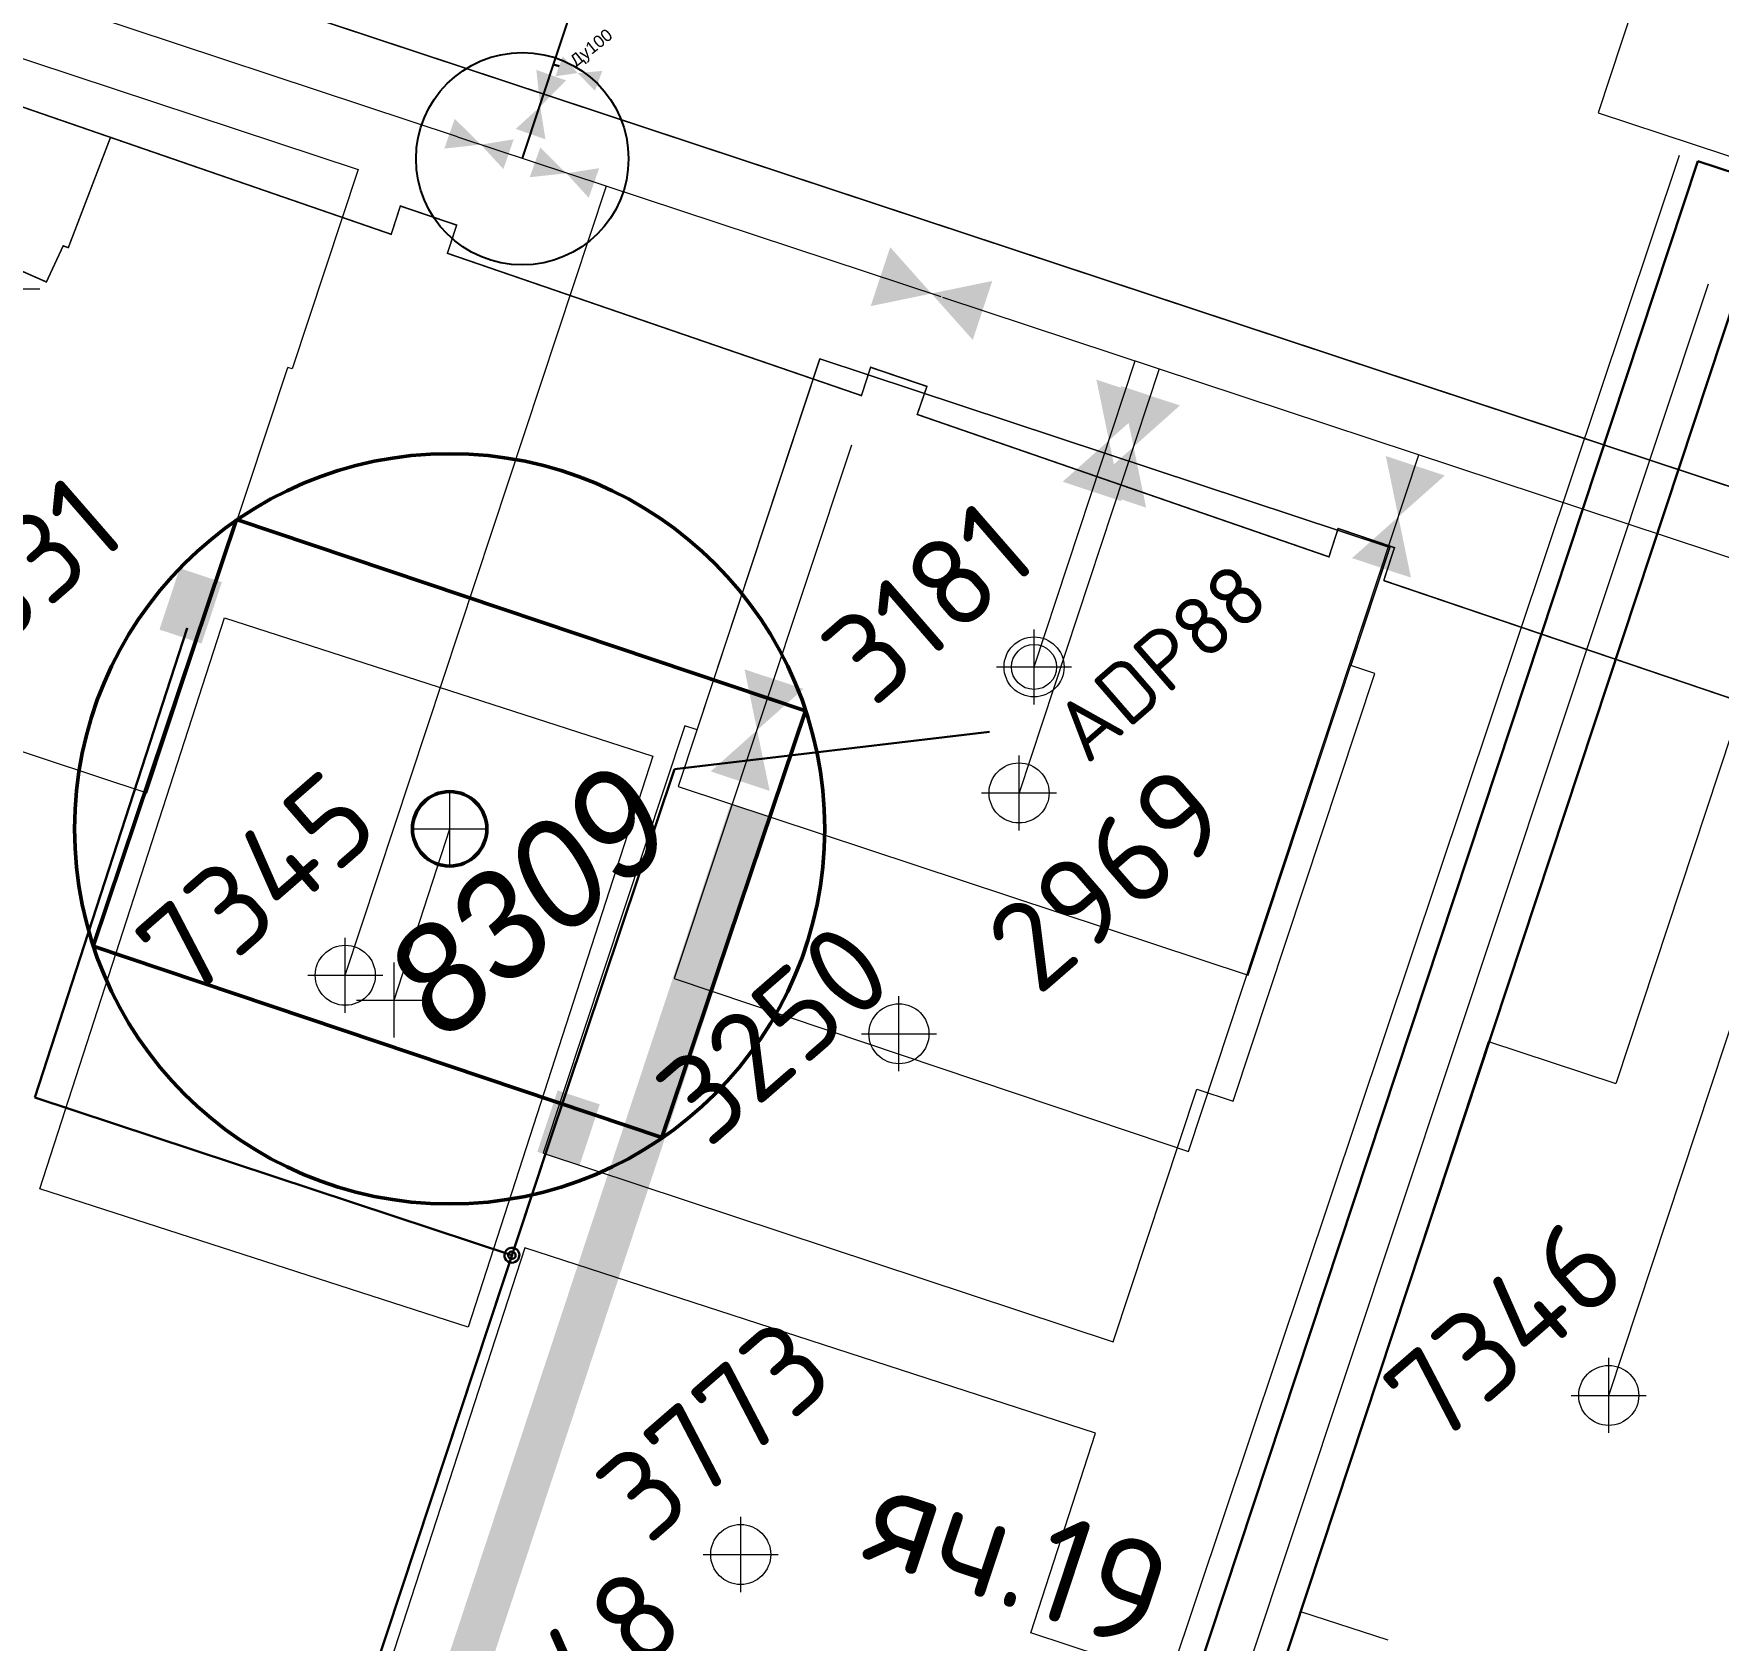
# Model space of a CAD drawing. Header units: millimetres. Extents: x 519 to 9564855, y -810 to 5021775.
# Drawn here: x 9541739.8 to 9541964.3, y 4998266.6 to 4998480.7 of the extents above; entities that cross this region are included whole.
import ezdxf
from ezdxf.enums import TextEntityAlignment as Align

# ---------------------------------------------------------------- set-up
doc = ezdxf.new("R2010")
doc.units = ezdxf.units.MM
doc.header["$LTSCALE"] = 2
doc.header["$MEASUREMENT"] = 0
doc.header["$PDMODE"] = 2
doc.header["$PDSIZE"] = 5
for name, color, linetype, lineweight in [('200 скв. на 2010 год', 61, 'Continuous', 0), ('PPLINE_GAS', 4, 'GAS_LINE', 30), ('Stage 11.Object 2.Frame&Text', 26, 'Continuous', 53), ('WELLS(drilled after 2000y)', 6, 'Continuous', 40), ('пар.пров.', 160, 'Continuous', 35), ('Скважины на 2022 год', 60, 'Continuous', 13), ('Скважины на 2026 доп.', 222, 'Continuous', 50), ('Электро', 1, 'Continuous', 30), ('Электроснаб', 1, 'Continuous', 18), ('Электроснабжене', 1, 'Continuous', 18)]:
    doc.layers.add(name, color=color, linetype=linetype, lineweight=lineweight)
for name, color, linetype in [('Existing roads', 41, 'Continuous'), ('new 100 wells', 131, 'Continuous'), ('OilColl&Flowlines', 3, 'Continuous'), ('Stage 12 wells.Text&Frame', 52, 'Continuous'), ('stage 7.frame', 7, 'Continuous'), ('Stage8 wlls text', 7, 'Continuous'), ('Wels of 13phase', 200, 'Continuous'), ('Скважины  2018 года', 7, 'Continuous'), ('Скважины на 2015 год', 7, 'Continuous'), ('Скважины на 2016 год.', 40, 'Continuous')]:
    doc.layers.add(name, color=color, linetype=linetype)
doc.styles.add('92051501$0$STANDARD', font='simplex.shx')
doc.styles.add('Arial', font='arial.ttf', dxfattribs={"height": 30})
doc.styles.add('Elect', font='isocpeur.ttf')
doc.styles.add('GeoApp', font='', dxfattribs={"height": 1})
doc.styles.add('Line_GUGK', font='')
doc.styles.get("Standard").update_dxf_attribs({"font": 'isocpeur.ttf', "width": 0.5})
doc.styles.get('GeoApp').set_extended_font_data('D431', italic=True)
doc.styles.get('Line_GUGK').set_extended_font_data('Bm431', italic=True)
doc.linetypes.add('g5_121_g', pattern='A,4,-0.4,["Г",GeoApp,S=1,R=0,X=0,Y=-0.5],-1.2,12', length=17.6)
doc.linetypes.add('GAS_LINE', pattern='A,0.5,-0.2,["G",92051501$0$STANDARD,S=0.1,R=0,X=-0.1,Y=-0.05],-0.05', length=0.75)

# ---------------------------------------------------------------- blocks, each defined once
blk = doc.blocks.new('92051501$0$VALVE')
at = {"layer": 'OilColl&Flowlines'}
for points in [[(-5.97, -3.45), (-5.97, 3.45), (0, 0)], [(5.97, -3.45), (0, 0), (5.97, 3.45)]]:
    blk.add_solid(points, dxfattribs=at)

msp = doc.modelspace()

# ---------------------------------------------------------------- hatches: boundary and pattern name
at = {"layer": 'Existing roads', "lineweight": 0}
h = msp.add_hatch(color=256, dxfattribs=at)
edge = h.paths.add_edge_path(flags=16)
edge.add_line((9542915.00048, 4997805.77889), (9542915.82838, 4997805.50495))
edge = h.paths.add_edge_path(flags=16)
edge.add_line((9542915.0804, 4997806.02041), (9542916.50414, 4997805.54932))
edge = h.paths.add_edge_path(flags=17)
edge.add_line((9542915.16031, 4997806.26193), (9542916.96364, 4997805.66524))
edge = h.paths.add_edge_path(flags=17)
edge.add_line((9542915.24023, 4997806.50345), (9542917.32836, 4997805.81252))
edge = h.paths.add_edge_path(flags=17)
edge.add_line((9542915.32014, 4997806.74496), (9542917.63357, 4997805.97949))
edge = h.paths.add_edge_path(flags=17)
edge.add_line((9542915.40006, 4997806.98648), (9542917.89543, 4997806.16081))
edge = h.paths.add_edge_path(flags=17)
edge.add_line((9542915.47997, 4997807.228), (9542918.12293, 4997806.3535))
edge = h.paths.add_edge_path(flags=17)
edge.add_line((9542915.55988, 4997807.46952), (9542918.32156, 4997806.55573))
edge = h.paths.add_edge_path(flags=17)
edge.add_line((9542915.6398, 4997807.71104), (9542918.49494, 4997806.76633))
edge = h.paths.add_edge_path(flags=17)
edge.add_line((9542915.71971, 4997807.95256), (9542918.64549, 4997806.98447))
edge = h.paths.add_edge_path(flags=17)
edge.add_line((9542915.79963, 4997808.19408), (9542918.77483, 4997807.20964))
edge = h.paths.add_edge_path(flags=17)
edge.add_line((9542915.87954, 4997808.4356), (9542918.88401, 4997807.44147))
edge = h.paths.add_edge_path(flags=17)
edge.add_line((9542916.09053, 4997811.84928), (9542916.91843, 4997811.57535))
edge = h.paths.add_edge_path(flags=17)
edge.add_line((9542915.41477, 4997811.80492), (9542916.83851, 4997811.33383))
edge = h.paths.add_edge_path(flags=17)
edge.add_line((9542914.95527, 4997811.689), (9542916.7586, 4997811.09231))
edge = h.paths.add_edge_path(flags=16)
edge.add_line((9542914.59055, 4997811.54171), (9542916.67869, 4997810.85079))
edge = h.paths.add_edge_path(flags=17)
edge.add_line((9542914.28535, 4997811.37474), (9542916.59877, 4997810.60927))
edge = h.paths.add_edge_path(flags=16)
edge.add_line((9542914.02348, 4997811.19343), (9542916.51886, 4997810.36775))
edge = h.paths.add_edge_path(flags=16)
edge.add_line((9542913.79599, 4997811.00074), (9542916.43894, 4997810.12623))
edge = h.paths.add_edge_path(flags=16)
edge.add_line((9542913.59735, 4997810.7985), (9542916.35903, 4997809.88471))
edge = h.paths.add_edge_path(flags=17)
edge.add_line((9542913.42397, 4997810.58791), (9542916.27911, 4997809.64319))
edge = h.paths.add_edge_path(flags=17)
edge.add_line((9542913.27342, 4997810.36976), (9542916.1992, 4997809.40167))
edge = h.paths.add_edge_path(flags=17)
edge.add_line((9542913.14408, 4997810.1446), (9542916.11928, 4997809.16016))
edge = h.paths.add_edge_path(flags=17)
edge.add_line((9542913.0349, 4997809.91276), (9542916.03937, 4997808.91864))
edge = h.paths.add_edge_path(flags=16)
edge.add_line((9542912.9453, 4997809.67445), (9542918.97361, 4997807.67979))
edge = h.paths.add_edge_path(flags=0)
edge.add_line((9542912.9453, 4997809.67445), (9542918.97361, 4997807.67979))
edge = h.paths.add_edge_path(flags=17)
edge.add_line((9542916.95679, 4997811.69128), (9542914.96213, 4997805.66296))
edge = h.paths.add_edge_path()
edge.add_arc((9542915.95946, 4997808.67712), 3.17487, 0, 360)
h.paths.add_polyline_path([(9541621.30331, 4998240.21534), (9541619.40682, 4998234.52294), (9541668.34915, 4998218.3288), (9541670.24564, 4998224.02121)])
edge = h.paths.add_edge_path()
edge.add_line((9541543.45632, 4998259.65358), (9541545.35281, 4998265.34598))
edge.add_line((9541545.35281, 4998265.34598), (9539882.1273, 4998815.67717))
edge.add_arc((9539884.64036, 4998823.2722), 8, 161.691556, 251.691556, ccw=False)
edge.add_line((9539877.04533, 4998825.78526), (9539870.13442, 4998804.89892))
edge.add_arc((9539877.72945, 4998802.38586), 8, 71.691556, 161.691556, ccw=False)
edge.add_line((9539880.24251, 4998809.9809), (9541543.45632, 4998259.65358))
h.paths.add_polyline_path([(9542731.24197, 4997866.63683), (9542733.13846, 4997872.32923), (9541746.19614, 4998198.89057), (9541744.29964, 4998193.19816)])
edge = h.paths.add_edge_path()
edge.add_line((9542910.0184, 4997814.64503), (9542909.36398, 4997812.66899))
edge.add_line((9542909.36398, 4997812.66899), (9542916.00503, 4997810.46964))
edge.add_arc((9542908.97287, 4997822.57537), 14, 300.1520949, 341.6915561)
edge.add_line((9542922.26418, 4997818.17752), (9542982.04609, 4997998.85197))
edge.add_arc((9542983.94484, 4997998.22371), 2, 71.691556, 161.6915561, ccw=False)
edge.add_line((9542984.57311, 4998000.12246), (9542975.07709, 4998003.26452))
edge.add_arc((9542974.44884, 4998001.36581), 1.99996, -18.3072492, 71.6915562, ccw=False)
edge.add_line((9542976.34757, 4998000.73759), (9542916.56564, 4997820.06306))
edge.add_arc((9542908.97061, 4997822.57612), 8, 277.5258796, 341.691556, ccw=False)
h.paths.add_polyline_path([(9542831.9304, 4997833.32085), (9542833.8167, 4997839.01663), (9542809.08896, 4997847.19859), (9542807.19247, 4997841.50618)])
at = {"layer": 'Электро'}
for points in [[(9541756.52769, 4998401.27423), (9541762.13992, 4998399.41724), (9541764.84715, 4998407.5991), (9541759.23492, 4998409.45609)], [(9541806.89273, 4998331.67503), (9541812.50496, 4998329.81804), (9541815.21219, 4998337.9999), (9541809.59996, 4998339.85689)]]:
    msp.add_hatch(color=256, dxfattribs=at).paths.add_polyline_path(points)
at = {"layer": 'Электроснаб', "lineweight": 0}
for points in [[(9541756.52769, 4998401.27423), (9541762.13992, 4998399.41724), (9541764.84715, 4998407.5991), (9541759.23492, 4998409.45609)], [(9541806.89273, 4998331.67503), (9541812.50496, 4998329.81804), (9541815.21219, 4998337.9999), (9541809.59996, 4998339.85689)]]:
    msp.add_hatch(color=1, dxfattribs=at).paths.add_polyline_path(points)
at = {"layer": 'Электроснабжене', "lineweight": 0}
for points in [[(9541756.52769, 4998401.27423), (9541762.13992, 4998399.41724), (9541764.84715, 4998407.5991), (9541759.23492, 4998409.45609)], [(9541806.89273, 4998331.67503), (9541812.50496, 4998329.81804), (9541815.21219, 4998337.9999), (9541809.59996, 4998339.85689)]]:
    msp.add_hatch(color=1, dxfattribs=at).paths.add_polyline_path(points)

# ---------------------------------------------------------------- linework, layer by layer
at = {"color": 6, "linetype": 'ByBlock', "lineweight": 0, "ltscale": 80, "const_width": 0.2, "elevation": -24.565}
msp.add_lwpolyline([(9541919.71537, 4998407.81033), (9542097.249, 4998347.551), (9542090.29, 4998327.239), (9542087.449, 4998327.989), (9542085.481, 4998322.549), (9542092.33576, 4998320.208)], dxfattribs=at)
at = {"color": 1, "lineweight": 25}
msp.add_circle((9541804.88999, 4998464.03224), 14.1595, dxfattribs=at)
at = {"layer": '200 скв. на 2010 год', "color": 0, "linetype": 'ByBlock', "lineweight": 0}
msp.add_lwpolyline([(9541688.28311, 4998431.0787), (9541687.68333, 4998431.27716), (9541678.88202, 4998404.67759), (9541754.86255, 4998379.53701), (9541773.6182, 4998436.22086)], dxfattribs=at)
at = {"layer": 'Existing roads', "lineweight": 0, "const_width": 5.7, "flags": 128}
msp.add_lwpolyline([(9541775.45219, 4998196.13159), (9541835.35665, 4998377.17644)], dxfattribs=at)
at = {"layer": 'new 100 wells', "color": 0, "linetype": 'ByBlock', "lineweight": 0}
msp.add_lwpolyline([(9542041.73176, 4998361.2796), (9542045.51798, 4998372.72241), (9541969.53745, 4998397.86299), (9541950.68202, 4998340.8776), (9541950.64879, 4998340.77662)], dxfattribs=at)
at = {"layer": 'OilColl&Flowlines', "color": 1, "lineweight": 25}
msp.add_line((9541804.91124, 4998464.10905), (9541920.07071, 4998812.14706), dxfattribs=at)
at = {"layer": 'OilColl&Flowlines', "linetype": 'ByBlock', "lineweight": 0}
msp.add_line((9541796.26993, 4998466.9683), (9541245.24562, 4998649.29227), dxfattribs=at)
at = {"layer": 'OilColl&Flowlines', "color": 1, "lineweight": 30}
msp.add_line((9541809.04826, 4998476.61207), (9541809.80506, 4998476.35739), dxfattribs=at)
at = {"layer": 'OilColl&Flowlines', "lineweight": 0}
for p, q in [((9541796.26993, 4998466.9683), (9541860.69354, 4998445.6517)), ((9541860.89027, 4998445.5866), (9543047.06354, 4998053.10336)), ((9541889.80157, 4998436.02038), (9541871.1, 4998379.5)), ((9541873.1, 4998396.3), (9541886.59393, 4998437.08173)), ((9541848.75249, 4998425.84854), (9541825.1234, 4998354.78522, 0.03887)), ((9541893.67815, 4998331.72163), (9541924.4007, 4998424.57215)), ((9541825.1234, 4998354.78522, 0.03887), (9541890.78607, 4998332.67857)), ((9541890.78607, 4998332.67857), (9541893.67815, 4998331.72163))]:
    msp.add_line(p, q, dxfattribs=at)
at = {"layer": 'OilColl&Flowlines', "color": 1, "lineweight": -2}
for points in [[(9541805.9975, 4998467.31688, 4.19757, 0, 0), (9541807.28554, 4998470.99194, 0, 4.19757, 0), (9541808.75139, 4998475.17436, 4.19757, 4.19757, 0)], [(9541809.80506, 4998476.35739, 2.82593, 0, 0), (9541812.26483, 4998475.45021, 0, 2.82593, 0), (9541815.06418, 4998474.41779, 2.82593, 2.82593, 0)], [(9541803.05543, 4998464.63869, 4.19757, 0, 0), (9541799.37732, 4998465.91799, 0, 4.19757, 0), (9541795.19143, 4998467.37391, 4.19757, 4.19757, 0)], [(9541814.44306, 4998460.80112, 4.19757, 0, 0), (9541810.768, 4998462.08916, 0, 4.19757, 0), (9541806.58558, 4998463.55502, 4.19757, 4.19757, 0)]]:
    msp.add_lwpolyline(points, format="xyseb", dxfattribs=at)
at = {"layer": 'OilColl&Flowlines', "lineweight": 0}
for points in [[(9541851.32623, 4998444.39251), (9541853.92601, 4998452.24961), (9541859.43057, 4998446.06959)], [(9541864.93514, 4998439.88957), (9541859.43057, 4998446.06959), (9541867.53491, 4998447.74667)], [(9541889.2693, 4998431.99442), (9541883.08928, 4998426.48985), (9541881.41219, 4998434.59419)], [(9541892.54723, 4998431.14552), (9541886.36721, 4998425.64095), (9541884.69012, 4998433.74529)], [(9541884.76636, 4998418.38551), (9541876.90925, 4998420.98529), (9541883.08928, 4998426.48985)], [(9541888.04429, 4998417.53661), (9541880.18718, 4998420.13639), (9541886.36721, 4998425.64095)], [(9541927.84625, 4998421.81251), (9541921.66623, 4998416.30795), (9541919.98915, 4998424.41229)], [(9541923.34331, 4998408.20361), (9541915.48621, 4998410.80338), (9541921.66623, 4998416.30795)], [(9541842.36814, 4998393.38073), (9541836.18812, 4998387.87617), (9541834.51104, 4998395.98051)], [(9541837.8652, 4998379.77183), (9541830.0081, 4998382.3716), (9541836.18812, 4998387.87617)]]:
    msp.add_solid(points, dxfattribs=at)
at = {"layer": 'PPLINE_GAS', "linetype": 'g5_121_g', "lineweight": -2, "const_width": 0.2}
msp.add_lwpolyline([(9537831.81227, 4999146.8258), (9537916.7796, 4999124.87094), (9539818.92763, 4998812.07021), (9541254.47752, 4998655.71676), (9542078.75562, 4998382.97871), (9541951.37597, 4998003.12532)], dxfattribs=at)
at = {"layer": 'Stage 11.Object 2.Frame&Text', "color": 0, "linetype": 'ByBlock', "lineweight": 0}
msp.add_lwpolyline([(9541843.21308, 4998214.09161), (9541868.46255, 4998205.73701), (9541887.31798, 4998262.72241), (9541872.66937, 4998267.56937)], dxfattribs=at)
at = {"layer": 'Stage8 wlls text', "color": 0, "linetype": 'ByBlock', "lineweight": 0}
msp.add_lwpolyline([(9541828.17775, 4998387.92025), (9541826.53745, 4998388.46299), (9541807.68202, 4998331.4776), (9541883.66254, 4998306.33702), (9541894.81462, 4998340.04111)], dxfattribs=at)
msp.add_circle((9541855.1, 4998347.4), 4, dxfattribs=at)
msp.add_point((9541855.1, 4998347.4), dxfattribs=at)
at = {"layer": 'WELLS(drilled after 2000y)', "color": 6, "lineweight": 0, "const_width": 0.2, "elevation": -24.565}
for points in [[(9541732.67521, 4998472.86598), (9541750.00233, 4998466.88285), (9541744.37769, 4998452.18697), (9541743.695, 4998452.43), (9541741.457, 4998447.611), (9541736.938, 4998449.601)], [(9541736.938, 4998449.601), (9541741.457, 4998447.611), (9541743.695, 4998452.43), (9541744.37769, 4998452.18697), (9541750.00233, 4998466.88285), (9541787.41821, 4998453.96298), (9541788.63821, 4998457.73698), (9541796.14521, 4998455.18598), (9541794.90721, 4998451.43098), (9541850.09721, 4998432.46498), (9541851.31721, 4998436.23898), (9541858.82421, 4998433.68798), (9541857.53215, 4998429.95167), (9541884.07322, 4998420.77339), (9541884.07322, 4998420.77339), (9541884.07322, 4998420.77339), (9541884.07322, 4998420.77339), (9541884.07322, 4998420.77339), (9541884.07322, 4998420.77339), (9541884.07322, 4998420.77339), (9541884.07322, 4998420.77339), (9541884.07322, 4998420.77339), (9541884.07322, 4998420.77339), (9541884.07322, 4998420.77339), (9541884.07322, 4998420.77339), (9541884.07322, 4998420.77339), (9541884.07322, 4998420.77339), (9541884.07322, 4998420.77339), (9541912.41621, 4998410.97198), (9541913.63621, 4998414.74598), (9541921.14321, 4998412.19498), (9541919.71537, 4998407.81033)]]:
    msp.add_lwpolyline(points, dxfattribs=at)
at = {"layer": 'WELLS(drilled after 2000y)', "color": 0, "linetype": 'ByBlock', "lineweight": 0}
msp.add_lwpolyline([(9541828.17775, 4998387.92025), (9541844.53745, 4998437.36299), (9541920.51798, 4998412.22241), (9541915.31034, 4998396.48376)], dxfattribs=at)
msp.add_circle((9541873.1, 4998396.3), 4, dxfattribs=at)
msp.add_point((9541873.1, 4998396.3), dxfattribs=at)
at = {"layer": 'Wels of 13phase', "color": 0, "linetype": 'ByBlock', "lineweight": 0}
for points in [[(9541688.28311, 4998431.0787), (9541707.03745, 4998487.76299), (9541783.01798, 4998462.62241), (9541774.21667, 4998436.02284), (9541773.6182, 4998436.22086)], [(9541894.81462, 4998340.04111), (9541899.66255, 4998338.43701), (9541918.51798, 4998395.42241), (9541915.31034, 4998396.48376)]]:
    msp.add_lwpolyline(points, dxfattribs=at)
msp.add_circle((9541871.1, 4998379.5), 4, dxfattribs=at)
for p in [(9541735.6, 4998446.7), (9541871.1, 4998379.5)]:
    msp.add_point(p, dxfattribs=at)
at = {"layer": 'пар.пров.', "lineweight": 0}
msp.add_line((9542097.249, 4998347.551, -0.011), (9541919.71537, 4998407.81033, -24.565), dxfattribs=at)
at = {"layer": 'Скважины  2018 года', "color": 0, "linetype": 'ByBlock', "lineweight": 0}
msp.add_lwpolyline([(9542006.39352, 4998514.16244), (9541967.10522, 4998527.11632), (9541948.3178, 4998470.13358), (9542024.29478, 4998445.08368), (9542030.96986, 4998465.33162)], dxfattribs=at)
at = {"layer": 'Скважины на 2015 год', "color": 3, "linetype": 'ByBlock', "lineweight": 0, "ltscale": 5}
for p, q in [((9541781.3, 4998355.2), (9541816.10996, 4998460.4036)), ((9541949.7, 4998299.2), (9541984.658, 4998404.85099))]:
    msp.add_line(p, q, dxfattribs=at)
at = {"layer": 'Скважины на 2015 год', "color": 0, "linetype": 'ByBlock', "lineweight": 0}
for points in [[(9541797.65784, 4998308.28035), (9541740.56821, 4998326.7404), (9541765.18161, 4998402.85992), (9541822.27124, 4998384.39987), (9541797.65784, 4998308.28035)], [(9541920.32029, 4998266.58337), (9541908.65492, 4998270.3758), (9541933.66311, 4998346.36652), (9541950.64879, 4998340.77662)]]:
    msp.add_lwpolyline(points, dxfattribs=at)
for centre in [(9541781.3, 4998355.2), (9541949.7, 4998299.2)]:
    msp.add_circle(centre, 4, dxfattribs=at)
for p in [(9541781.3, 4998355.2), (9541949.7, 4998299.2)]:
    msp.add_point(p, dxfattribs=at)
at = {"layer": 'Скважины на 2016 год.', "color": 254, "lineweight": 0, "true_color": 0xfeeab9}
msp.add_lwpolyline([(9541825.68202, 4998380.3776), (9541901.66254, 4998355.23702), (9541920.51798, 4998412.22241), (9541844.53745, 4998437.36299)], close=True, dxfattribs=at)
msp.add_circle((9541873.1, 4998396.3), 3, dxfattribs=at)
at = {"layer": 'Скважины на 2022 год', "color": 0, "linetype": 'ByBlock', "lineweight": 0}
msp.add_lwpolyline([(9541872.66937, 4998267.56937), (9541881.31277, 4998294.17102), (9541805.22825, 4998318.89238), (9541786.68723, 4998261.82898), (9541795.14195, 4998259.08188)], dxfattribs=at)
msp.add_circle((9541834, 4998278), 4, dxfattribs=at)
msp.add_point((9541834, 4998278), dxfattribs=at)
at = {"layer": 'Скважины на 2026 доп.', "lineweight": 5}
msp.add_line((9541787.8, 4998351.9), (9541795.21, 4998374.72), dxfattribs=at)
at = {"layer": 'Скважины на 2026 доп.'}
msp.add_lwpolyline([(9541766.80205, 4998415.93801), (9541747.68176, 4998359.0661), (9541823.51097, 4998333.57238), (9541842.63126, 4998390.44429)], close=True, dxfattribs=at)
for radius in [50, 4.96016]:
    msp.add_circle((9541795.21, 4998374.72), radius, dxfattribs=at)
at = {"layer": 'Скважины на 2026 доп.', "lineweight": 0}
for p in [(9541795.21, 4998374.72), (9541787.8, 4998351.9)]:
    msp.add_point(p, dxfattribs=at)
at = {"layer": 'Электро'}
for p, q in [((9541815.21489, 4998021.27597), (9541961.6, 4998463.7)), ((9543034.5, 4998114.6), (9541961.6, 4998463.7)), ((9541825.17757, 4998018.08492), (9541966.8, 4998446.1))]:
    msp.add_line(p, q, dxfattribs=at)
at = {"layer": 'Электро', "ltscale": 0.5}
for p, q in [((9541760.23436, 4998401.44576), (9541739.92558, 4998338.92063)), ((9541739.92558, 4998338.92063), (9541803.49963, 4998317.88513, 0)), ((9541765.86577, 4998204.14707, 0), (9541808.45301, 4998332.85535, 0)), ((9541765.86577, 4998204.14707, 0), (9541808.14959, 4998331.93835, 0))]:
    msp.add_line(p, q, dxfattribs=at)
at = {"layer": 'Электро', "ltscale": 2}
for p, q in [((9541825.1808, 4998382.69425), (9541867.16118, 4998387.64365)), ((9541808.45301, 4998332.85535, 0), (9541825.1808, 4998382.69425))]:
    msp.add_line(p, q, dxfattribs=at)
at = {"layer": 'Электро', "ltscale": 25}
for start, end in [(342, 161.9999999), (161.9999999, 342)]:
    msp.add_arc((9541803.49963, 4998317.88513, 0), 1, start, end, dxfattribs=at)
at = {"layer": 'Электро'}
for start, end in [(162, 342), (162, 342), (162, 342), (342, 162), (342, 162), (342, 162)]:
    msp.add_arc((9541803.49963, 4998317.88513, 0), 0.5, start, end, dxfattribs=at)
at = {"layer": 'Электроснаб', "color": 1, "linetype": 'ByBlock', "lineweight": 0}
msp.add_line((9543034.5, 4998114.6), (9541961.6, 4998463.7), dxfattribs=at)
at = {"layer": 'Электроснаб', "color": 1, "lineweight": 0, "ltscale": 0.5}
for p, q in [((9541760.23436, 4998401.44576), (9541739.92558, 4998338.92063)), ((9541739.92558, 4998338.92063), (9541803.49963, 4998317.88513, 0)), ((9541765.86577, 4998204.14707, 0), (9541808.45301, 4998332.85535, 0)), ((9541765.86577, 4998204.14707, 0), (9541808.14959, 4998331.93835, 0))]:
    msp.add_line(p, q, dxfattribs=at)
at = {"layer": 'Электроснаб', "color": 1, "lineweight": 0, "ltscale": 2}
for p, q in [((9541825.1808, 4998382.69425), (9541867.16118, 4998387.64365)), ((9541808.45301, 4998332.85535, 0), (9541825.1808, 4998382.69425))]:
    msp.add_line(p, q, dxfattribs=at)
at = {"layer": 'Электроснаб', "color": 1, "lineweight": 0, "ltscale": 25}
for start, end in [(342, 161.9999999), (161.9999999, 342)]:
    msp.add_arc((9541803.49963, 4998317.88513, 0), 1, start, end, dxfattribs=at)
at = {"layer": 'Электроснаб', "color": 1, "lineweight": 0}
for start, end in [(162, 342), (162, 342), (162, 342), (342, 162), (342, 162), (342, 162)]:
    msp.add_arc((9541803.49963, 4998317.88513, 0), 0.5, start, end, dxfattribs=at)
at = {"layer": 'Электроснабжене', "color": 1, "linetype": 'ByBlock', "lineweight": 0}
for p, q in [((9541811.1418, 4998022.4791, 24.44713), (9541959.15557, 4998464.50706, 24.44713)), ((9543034.5, 4998114.6), (9541961.6, 4998463.7)), ((9541820.59833, 4998019.26245, 24.44713), (9541963.00135, 4998447.34167, 24.44713))]:
    msp.add_line(p, q, dxfattribs=at)
at = {"layer": 'Электроснабжене', "color": 1, "lineweight": 0, "ltscale": 0.5}
for p, q in [((9541760.23436, 4998401.44576), (9541739.92558, 4998338.92063)), ((9541739.92558, 4998338.92063), (9541803.49963, 4998317.88513, 0)), ((9541765.86577, 4998204.14707, 0), (9541808.45301, 4998332.85535, 0)), ((9541765.86577, 4998204.14707, 0), (9541808.14959, 4998331.93835, 0))]:
    msp.add_line(p, q, dxfattribs=at)
at = {"layer": 'Электроснабжене', "color": 1, "lineweight": 0, "ltscale": 2}
for p, q in [((9541825.1808, 4998382.69425), (9541867.16118, 4998387.64365)), ((9541808.45301, 4998332.85535, 0), (9541825.1808, 4998382.69425))]:
    msp.add_line(p, q, dxfattribs=at)
at = {"layer": 'Электроснабжене', "color": 1, "lineweight": 0, "ltscale": 25}
for start, end in [(342, 161.9999999), (161.9999999, 342)]:
    msp.add_arc((9541803.49963, 4998317.88513, 0), 1, start, end, dxfattribs=at)
at = {"layer": 'Электроснабжене', "color": 1, "lineweight": 0}
for start, end in [(162, 342), (162, 342), (162, 342), (342, 162), (342, 162), (342, 162)]:
    msp.add_arc((9541803.49963, 4998317.88513, 0), 0.5, start, end, dxfattribs=at)

# ---------------------------------------------------------------- block references
at = {"layer": 'OilColl&Flowlines', "lineweight": 0, "rotation": 341.6915559985446}
msp.add_blockref('92051501$0$VALVE', (9541859.43057, 4998446.06959), dxfattribs=at)

# ---------------------------------------------------------------- texts
at = {"layer": '200 скв. на 2010 год', "color": 0, "linetype": 'ByBlock', "lineweight": 0, "style": 'Elect'}
msp.add_text('2831', height=12, rotation=41, dxfattribs=at).set_placement((9541728.62431, 4998392.6278))
at = {"layer": 'Stage 12 wells.Text&Frame', "color": 0, "linetype": 'ByBlock', "lineweight": 0, "style": 'Elect'}
msp.add_text('2848', height=12, rotation=41, dxfattribs=at).set_placement((9541800.65649, 4998244.83002))
at = {"layer": 'stage 7.frame', "color": 1, "lineweight": -2, "style": 'Arial'}
msp.add_text('Ду100', height=1.626572, rotation=38.6822952, dxfattribs=at).set_placement((9541812.03828, 4998476.19096, -0.00007))
at = {"layer": 'Stage8 wlls text', "color": 0, "linetype": 'ByBlock', "lineweight": 0, "style": 'Elect'}
msp.add_text('3250', height=12, rotation=41, dxfattribs=at).set_placement((9541829.70423, 4998331.90193))
at = {"layer": 'WELLS(drilled after 2000y)', "color": 0, "linetype": 'ByBlock', "lineweight": 0, "style": 'Elect'}
msp.add_text('3181', height=12, rotation=41, dxfattribs=at).set_placement((9541851.71314, 4998390.67604))
at = {"layer": 'Wels of 13phase', "color": 0, "linetype": 'ByBlock', "lineweight": 0, "style": 'Elect'}
msp.add_text('2969', height=12, rotation=41, dxfattribs=at).set_placement((9541873.64458, 4998352.24402))
at = {"layer": 'Скважины на 2015 год', "color": 0, "linetype": 'ByBlock', "lineweight": 0, "style": 'Elect'}
for s, p in [('7345', (9541760.33173, 4998351.51547)), ('7346', (9541926.6634, 4998292.0288))]:
    msp.add_text(s, height=12, rotation=41, dxfattribs=at).set_placement(p)
at = {"layer": 'Скважины на 2016 год.', "color": 254, "lineweight": 0, "true_color": 0xfeeab9, "style": 'Elect'}
msp.add_text('ADP88', height=8, rotation=41, dxfattribs=at).set_placement((9541880.18148, 4998383.18984))
at = {"layer": 'Скважины на 2022 год', "color": 0, "linetype": 'ByBlock', "lineweight": 0}
msp.add_text('3773', height=12, rotation=41, dxfattribs=at).set_placement((9541824.06312, 4998276.31741), align=Align.BOTTOM_LEFT)
at = {"layer": 'Скважины на 2026 доп.', "lineweight": 50, "insert": (9541785.31373, 4998356.72814), "char_height": 14, "attachment_point": 1, "rotation": 41, "style": 'Line_GUGK'}
msp.add_mtext_dynamic_manual_height_columns('8309', width=14, gutter_width=5, heights=[0], dxfattribs=at)
at = {"layer": 'Электро'}
msp.add_text('яч.19', height=14, rotation=341.691556, dxfattribs=at).set_placement((9541849.72386, 4998277.64595))
at = {"layer": 'Электроснаб', "color": 1, "lineweight": 0}
msp.add_text('яч.19', height=14, rotation=341.691556, dxfattribs=at).set_placement((9541849.72386, 4998277.64595))
at = {"layer": 'Электроснабжене', "color": 1, "lineweight": 0}
msp.add_text('яч.19', height=14, rotation=341.691556, dxfattribs=at).set_placement((9541849.72386, 4998277.64595))

doc.saveas('drawing.dxf')
